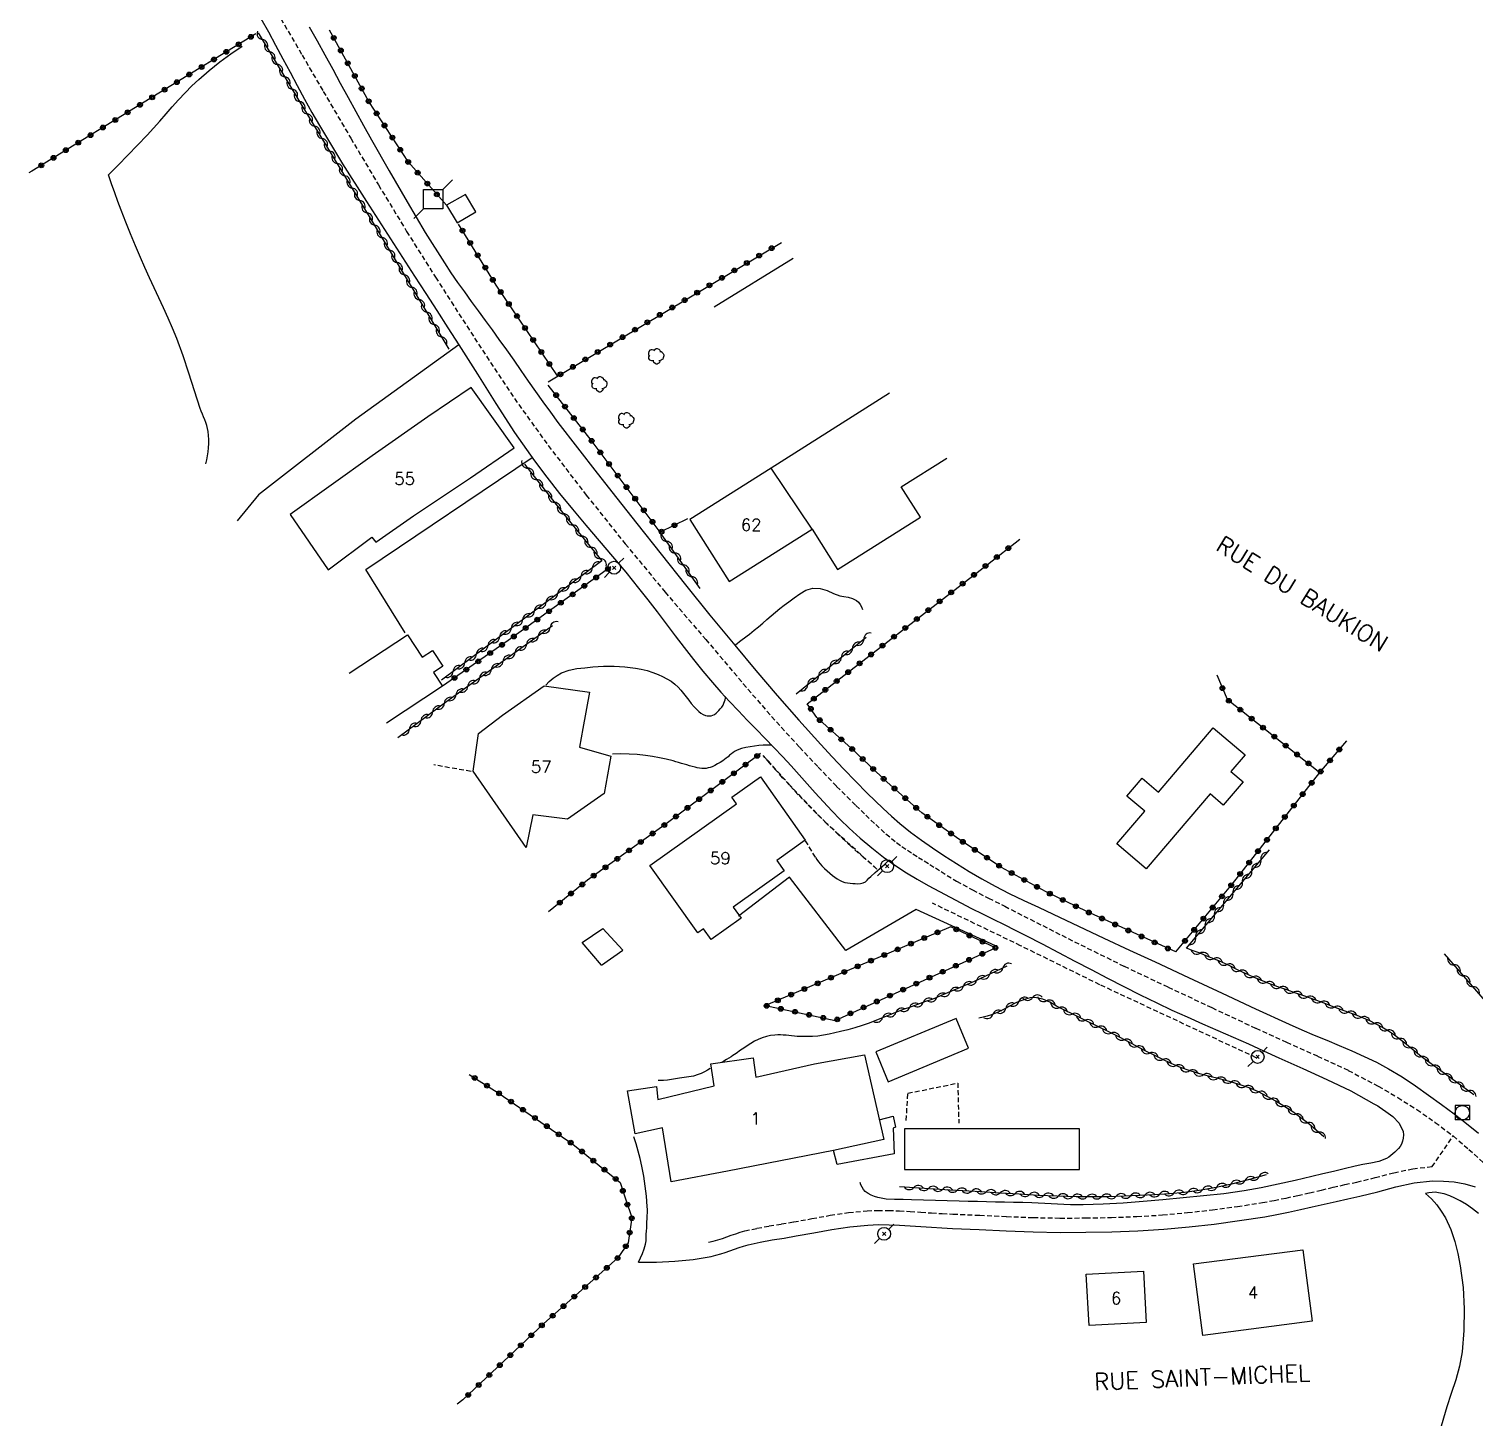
# Model space of a CAD drawing. Header units: millimetres. Extents: x 183000 to 184001, y 152999 to 154000.
# Drawn here: x 183403.9 to 183553.7, y 153765.6 to 153909.5 of the extents above; entities that cross this region are included whole.
import ezdxf
from ezdxf.enums import TextEntityAlignment as Align

# ---------------------------------------------------------------- set-up
doc = ezdxf.new("R2010")
doc.units = ezdxf.units.MM
doc.linetypes.add('DASHED', pattern=[0.75, 0.5, -0.25])
doc.layers.get('0').update_dxf_attribs({"linetype": 'CONTINUOUS'})
for name, color, linetype in [('W0001', 6, 'DASHED'), ('W0008', 7, 'CONTINUOUS'), ('W0017', 7, 'CONTINUOUS'), ('W0101', 7, 'CONTINUOUS'), ('W0104', 1, 'CONTINUOUS'), ('W0112', 1, 'DASHED'), ('W0211', 2, 'CONTINUOUS'), ('W0214', 2, 'CONTINUOUS'), ('W0300', 7, 'CONTINUOUS'), ('W0310', 3, 'CONTINUOUS'), ('W0323', 7, 'CONTINUOUS'), ('W0420', 7, 'CONTINUOUS'), ('W0439', 7, 'CONTINUOUS'), ('W0473', 7, 'CONTINUOUS'), ('W0600', 7, 'CONTINUOUS'), ('W0989', 7, 'CONTINUOUS'), ('W0991', 7, 'CONTINUOUS')]:
    doc.layers.add(name, color=color, linetype=linetype)
doc.styles.get("Standard").update_dxf_attribs({"font": 'romans.shx', "width": 0.85})

# ---------------------------------------------------------------- blocks, each defined once
blk = doc.blocks.new('T300')
for p, q in [((-0.8, 0.51), (-0.86, 0.34)), ((-0.86, 0.34), (-0.86, 0.17)), ((-0.86, 0.17), (-0.74, 0.06)), ((-0.69, 0.63), (-0.8, 0.51)), ((-0.8, -0.06), (-0.74, 0.06)), ((-0.74, 0.06), (-0.69, 0.11)), ((-0.57, 0.69), (-0.69, 0.63)), ((-0.46, 0.69), (-0.57, 0.69)), ((-0.29, 0.63), (-0.46, 0.69)), ((-0.29, 0.63), (-0.17, 0.74)), ((-0.23, 0.57), (-0.29, 0.63)), ((-0.17, 0.74), (-0.06, 0.8)), ((-0.06, 0.8), (0.06, 0.8)), ((0.06, 0.8), (0.23, 0.74)), ((0.23, 0.74), (0.34, 0.63)), ((0.34, 0.63), (0.4, 0.51)), ((0.46, 0.46), (0.34, 0.46)), ((0.4, 0.51), (0.4, 0.46)), ((0.57, 0.4), (0.46, 0.46)), ((0.57, 0.4), (0.69, 0.29)), ((0.69, 0.29), (0.74, 0.17)), ((0.74, 0.06), (0.69, -0.17)), ((0.74, 0.17), (0.74, 0.06)), ((-0.8, -0.17), (-0.8, -0.06)), ((-0.8, -0.23), (-0.8, -0.17)), ((-0.74, -0.34), (-0.8, -0.23)), ((-0.69, -0.4), (-0.74, -0.34)), ((-0.51, -0.46), (-0.69, -0.4)), ((-0.4, -0.46), (-0.51, -0.46)), ((-0.4, -0.46), (-0.34, -0.46)), ((-0.34, -0.46), (-0.34, -0.4)), ((-0.34, -0.51), (-0.34, -0.46)), ((-0.29, -0.63), (-0.34, -0.51)), ((-0.17, -0.74), (-0.29, -0.63)), ((-0.06, -0.8), (-0.17, -0.74)), ((0.06, -0.8), (-0.06, -0.8)), ((0.17, -0.74), (0.06, -0.8)), ((0.23, -0.69), (0.17, -0.74)), ((0.29, -0.46), (0.23, -0.46)), ((0.29, -0.63), (0.23, -0.69)), ((0.46, -0.4), (0.29, -0.46)), ((0.34, -0.51), (0.29, -0.63)), ((0.34, -0.51), (0.34, -0.46)), ((0.57, -0.34), (0.46, -0.4)), ((0.63, -0.29), (0.57, -0.34)), ((0.69, -0.17), (0.63, -0.29))]:
    blk.add_line(p, q)
blk = doc.blocks.new('T473')
for p, q in [((-0.166667, 0.166667), (0.166667, -0.166667)), ((-0.166667, -0.166667), (0.166667, 0.166667)), ((0.500001, 0.500001), (1.000002, 1.000002)), ((-1.000002, -1.000002), (-0.500001, -0.500001))]:
    blk.add_line(p, q)
blk.add_ellipse((0, 0), major_axis=(0.471405, 0.471405), ratio=1, start_param=5.4977871438, end_param=11.780972451)
blk = doc.blocks.new('T600')
for p, q in [((0.999999, 0.999999), (1.999998, 1.999998)), ((-0.999999, 0.999999), (0.999999, 0.999999)), ((-0.999999, -0.999999), (-0.999999, 0.999999)), ((0.999999, 0.999999), (0.999999, -0.999999)), ((-0.999999, -0.999999), (-1.999998, -1.999998)), ((0.999999, -0.999999), (-0.999999, -0.999999))]:
    blk.add_line(p, q)
blk = doc.blocks.new('T420')
for p, q in [((0.75, 0.75), (-0.75, 0.75)), ((-0.75, 0.75), (-0.75, -0.75)), ((0.75, 0.75), (0.75, -0.75)), ((0.75, -0.75), (-0.75, -0.75))]:
    blk.add_line(p, q)
blk.add_ellipse((0, 0), major_axis=(-0.53, 0.53), ratio=1, start_param=3.926991, end_param=10.210176)
blk = doc.blocks.new('t310o')
at = {"color": 0, "linetype": 'Continuous'}
for centre, start, end in [((-0.5, 0.38), 216.8699, 323.1304), ((0.5, -0.37), 36.8699, 143.1303)]:
    blk.add_arc(centre, 0.625, start, end, dxfattribs=at)
blk = doc.blocks.new('t323o')
at = {"color": 0, "linetype": 'Continuous'}
for radius in [0.25, 0.15]:
    blk.add_circle((0, 0), radius, dxfattribs=at)

msp = doc.modelspace()

# ---------------------------------------------------------------- linework, layer by layer
at = {"layer": 'W0001'}
for points in [[(183430.06, 153910.61), (183432.25, 153906.83), (183434.45, 153903.06), (183437.31, 153898.21), (183440.17, 153893.37), (183443.09, 153888.55), (183446.09, 153883.79), (183448.92, 153879.37), (183451.78, 153874.96), (183454.71, 153870.6), (183457.78, 153866.33), (183461.72, 153861.19), (183465.76, 153856.14), (183469.89, 153851.15), (183474.1, 153846.23), (183475.08, 153845.09), (183476.05, 153843.95), (183477.02, 153842.8), (183477.99, 153841.65), (183478.96, 153840.51), (183479.94, 153839.37), (183480.93, 153838.24), (183481.94, 153837.12), (183483.83, 153835.06), (183485.74, 153833.01), (183487.67, 153830.99), (183489.67, 153829.02), (183490.69, 153828.03), (183491.72, 153827.04), (183492.78, 153826.08), (183493.88, 153825.18), (183494.44, 153824.77), (183495.01, 153824.38), (183495.58, 153824), (183496.16, 153823.63), (183496.75, 153823.27), (183497.33, 153822.91), (183497.91, 153822.54), (183498.49, 153822.16), (183500.09, 153821.17), (183501.74, 153820.27), (183503.42, 153819.41), (183505.09, 153818.57), (183507.06, 153817.56), (183509.03, 153816.56), (183511, 153815.56), (183512.97, 153814.57), (183517.48, 153812.35), (183522.02, 153810.19), (183526.57, 153808.06), (183531.12, 153805.92), (183534.31, 153804.47), (183537.52, 153803.04), (183540.71, 153801.55), (183543.82, 153799.92), (183545.83, 153798.74), (183547.81, 153797.49), (183549.73, 153796.16), (183551.59, 153794.75)], [(183474.39, 153783.73), (183474.87, 153783.84), (183475.35, 153783.97), (183475.82, 153784.12), (183476.28, 153784.29), (183476.74, 153784.46), (183477.21, 153784.62), (183477.68, 153784.77), (183478.16, 153784.9), (183479.41, 153785.18), (183480.68, 153785.42), (183481.95, 153785.63), (183483.22, 153785.84), (183485.11, 153786.18), (183487, 153786.53), (183488.91, 153786.82), (183490.82, 153787), (183491.94, 153787.04), (183493.06, 153787.03), (183494.17, 153786.99), (183495.29, 153786.93), (183496.4, 153786.85), (183497.51, 153786.77), (183498.62, 153786.7), (183499.73, 153786.65), (183502.51, 153786.53), (183505.28, 153786.4), (183508.05, 153786.29), (183510.83, 153786.24), (183513.49, 153786.25), (183516.15, 153786.3), (183518.8, 153786.4), (183521.46, 153786.56), (183524.05, 153786.8), (183526.64, 153787.09), (183529.22, 153787.44), (183531.8, 153787.85), (183533.03, 153788.07), (183534.26, 153788.32), (183535.48, 153788.58), (183536.7, 153788.86), (183537.92, 153789.14), (183539.14, 153789.43), (183540.36, 153789.71), (183541.59, 153789.97), (183543.51, 153790.43), (183545.44, 153790.94), (183547.4, 153791.36), (183549.39, 153791.57), (183551.59, 153794.75)], [(183551.59, 153794.75), (183553.22, 153793.36), (183554.79, 153791.91), (183556.3, 153790.39), (183557.76, 153788.82), (183558.48, 153787.99), (183559.18, 153787.13), (183559.86, 153786.26), (183560.52, 153785.38), (183561.17, 153784.5), (183561.83, 153783.61), (183562.49, 153782.73), (183563.17, 153781.86), (183564.18, 153780.51), (183565.12, 153779.1), (183566.02, 153777.66), (183566.88, 153776.2), (183567.75, 153774.75), (183568.65, 153773.31), (183569.61, 153771.91), (183570.65, 153770.57)]]:
    msp.add_lwpolyline(points, dxfattribs=at)
at = {"layer": 'W0008'}
for points in [[(183427.98, 153910.61), (183428.76, 153909.23), (183429.51, 153907.84), (183430.26, 153906.45), (183431.01, 153905.05), (183431.75, 153903.66), (183432.51, 153902.26), (183433.28, 153900.88), (183434.07, 153899.51), (183436.46, 153895.56), (183438.93, 153891.66), (183441.43, 153887.78), (183443.92, 153883.9), (183445.07, 153882.11), (183446.21, 153880.33), (183447.37, 153878.55), (183448.52, 153876.77), (183450.44, 153873.75), (183452.35, 153870.71), (183454.29, 153867.7), (183456.35, 153864.76), (183457.63, 153863.06), (183458.95, 153861.38), (183460.3, 153859.73), (183461.68, 153858.1), (183463.06, 153856.47), (183464.43, 153854.85), (183465.8, 153853.21), (183467.14, 153851.55), (183468.11, 153850.33), (183469.05, 153849.1), (183469.99, 153847.86), (183470.93, 153846.62), (183471.87, 153845.39), (183472.83, 153844.16), (183473.8, 153842.95), (183474.8, 153841.76), (183475.68, 153840.76), (183476.57, 153839.79), (183477.48, 153838.83), (183478.4, 153837.87), (183479.33, 153836.93), (183480.25, 153835.98), (183481.17, 153835.03), (183482.08, 153834.07), (183482.94, 153833.14), (183483.78, 153832.21), (183484.62, 153831.26), (183485.46, 153830.32), (183486.3, 153829.39), (183487.17, 153828.46), (183488.05, 153827.56), (183488.96, 153826.68), (183490.12, 153825.64), (183491.31, 153824.63), (183492.54, 153823.67), (183493.8, 153822.76), (183494.9, 153822.04), (183496.03, 153821.37), (183497.17, 153820.73), (183498.32, 153820.11), (183499.43, 153819.51), (183500.54, 153818.93), (183501.66, 153818.35), (183502.79, 153817.79), (183503.91, 153817.23), (183505.04, 153816.67), (183506.16, 153816.1), (183507.28, 153815.53), (183508.98, 153814.66), (183510.67, 153813.77), (183512.36, 153812.89), (183514.05, 153812), (183515.75, 153811.12), (183517.45, 153810.25), (183519.15, 153809.39), (183520.87, 153808.55), (183522.43, 153807.81), (183524.01, 153807.09), (183525.59, 153806.38), (183527.18, 153805.69), (183528.77, 153805), (183530.35, 153804.3), (183531.93, 153803.59), (183533.51, 153802.87), (183535.99, 153801.74), (183538.49, 153800.62), (183540.96, 153799.43), (183543.36, 153798.1), (183543.49, 153798.02), (183543.63, 153797.94), (183543.76, 153797.86), (183543.9, 153797.77), (183544.59, 153797.29), (183545.33, 153796.76), (183545.99, 153796.08), (183546.39, 153795.21), (183546.43, 153794.87), (183546.41, 153794.54), (183546.34, 153794.22), (183546.23, 153793.91), (183546.09, 153793.66), (183545.91, 153793.45), (183545.72, 153793.25), (183545.52, 153793.07), (183545.32, 153792.89), (183545.12, 153792.71), (183544.9, 153792.55), (183544.66, 153792.42), (183543.87, 153792.12), (183543.05, 153791.93), (183542.22, 153791.78), (183541.41, 153791.61), (183540.29, 153791.34), (183539.18, 153791.07), (183538.06, 153790.81), (183536.94, 153790.55), (183535.19, 153790.15), (183533.44, 153789.75), (183531.68, 153789.38), (183529.91, 153789.06), (183527.81, 153788.76), (183525.71, 153788.53), (183523.6, 153788.33), (183521.49, 153788.14), (183519.43, 153787.96), (183517.37, 153787.8), (183515.3, 153787.67), (183513.24, 153787.6), (183512.57, 153787.6), (183511.9, 153787.62), (183511.23, 153787.65), (183510.57, 153787.68), (183509.9, 153787.72), (183509.24, 153787.76), (183508.57, 153787.79), (183507.9, 153787.82), (183506.96, 153787.84), (183506.02, 153787.87), (183505.08, 153787.89), (183504.14, 153787.9), (183503.2, 153787.92), (183502.26, 153787.94), (183501.32, 153787.96), (183500.38, 153787.98), (183499.14, 153788.01), (183497.9, 153788.05), (183496.66, 153788.09), (183495.43, 153788.14), (183494.56, 153788.16), (183493.68, 153788.16), (183492.8, 153788.2), (183491.94, 153788.36), (183491.59, 153788.47), (183491.25, 153788.6), (183490.93, 153788.78), (183490.64, 153789.01), (183490.45, 153789.21), (183490.3, 153789.43), (183490.18, 153789.67), (183490.1, 153789.93)], [(183432.99, 153909.77), (183433.81, 153908.31), (183434.62, 153906.85), (183435.43, 153905.38), (183436.22, 153903.91), (183437.02, 153902.44), (183437.82, 153900.97), (183438.63, 153899.51), (183439.46, 153898.05), (183441.29, 153894.83), (183443.14, 153891.61), (183445.03, 153888.42), (183447.01, 153885.28), (183447.68, 153884.26), (183448.37, 153883.26), (183449.08, 153882.27), (183449.8, 153881.28), (183450.52, 153880.3), (183451.24, 153879.32), (183451.95, 153878.34), (183452.66, 153877.35), (183453.43, 153876.27), (183454.19, 153875.19), (183454.94, 153874.11), (183455.7, 153873.03), (183456.46, 153871.95), (183457.22, 153870.87), (183458, 153869.8), (183458.78, 153868.74), (183460.79, 153866.09), (183462.83, 153863.47), (183464.89, 153860.87), (183466.95, 153858.27), (183469.47, 153855.09), (183471.99, 153851.91), (183474.53, 153848.76), (183477.1, 153845.63), (183479.3, 153843.02), (183481.51, 153840.44), (183483.76, 153837.88), (183486.04, 153835.34), (183487.22, 153834.06), (183488.41, 153832.8), (183489.62, 153831.54), (183490.85, 153830.31), (183491.67, 153829.5), (183492.49, 153828.69), (183493.34, 153827.9), (183494.21, 153827.14), (183495.31, 153826.27), (183496.45, 153825.43), (183497.61, 153824.63), (183498.78, 153823.84), (183500.08, 153823), (183501.4, 153822.19), (183502.73, 153821.4), (183504.09, 153820.65), (183505.57, 153819.88), (183507.07, 153819.16), (183508.59, 153818.46), (183510.1, 153817.75), (183512.74, 153816.5), (183515.38, 153815.27), (183518.03, 153814.03), (183520.68, 153812.8), (183524.15, 153811.17), (183527.63, 153809.55), (183531.1, 153807.93), (183534.59, 153806.33), (183535.88, 153805.76), (183537.17, 153805.21), (183538.47, 153804.67), (183539.77, 153804.13), (183541.07, 153803.58), (183542.36, 153803), (183543.63, 153802.39), (183544.87, 153801.73), (183546.3, 153800.88), (183547.68, 153799.96), (183549.03, 153799), (183550.37, 153798.02), (183551.67, 153797.05), (183552.95, 153796.06), (183554.21, 153795.04)], [(183467.12, 153781.67), (183467.35, 153782.12), (183467.55, 153782.58), (183467.72, 153783.06), (183467.85, 153783.54), (183467.91, 153783.88), (183467.93, 153784.22), (183467.94, 153784.56), (183467.96, 153784.89), (183467.98, 153785.21), (183468, 153785.53), (183468.01, 153785.85), (183468.03, 153786.16), (183468.04, 153786.48), (183468.05, 153786.8), (183468.05, 153787.12), (183468.04, 153787.44), (183467.96, 153788.5), (183467.83, 153789.55), (183467.67, 153790.59), (183467.47, 153791.63), (183467.3, 153792.4), (183467.1, 153793.16), (183466.88, 153793.92), (183466.63, 153794.66)], [(183467.12, 153781.67), (183469.01, 153781.67), (183470.91, 153781.77), (183472.8, 153781.96), (183474.67, 153782.27), (183475.16, 153782.38), (183475.65, 153782.52), (183476.13, 153782.67), (183476.6, 153782.84), (183477.07, 153783.01), (183477.55, 153783.18), (183478.03, 153783.33), (183478.51, 153783.46), (183479.74, 153783.74), (183480.98, 153783.97), (183482.22, 153784.17), (183483.46, 153784.38), (183485.31, 153784.71), (183487.17, 153785.05), (183489.03, 153785.34), (183490.91, 153785.52), (183492.01, 153785.56), (183493.11, 153785.55), (183494.2, 153785.51), (183495.3, 153785.44), (183496.39, 153785.37), (183497.49, 153785.29), (183498.58, 153785.22), (183499.68, 153785.17), (183502.46, 153785.05), (183505.25, 153784.91), (183508.04, 153784.81), (183510.83, 153784.76), (183513.51, 153784.77), (183516.2, 153784.81), (183518.89, 153784.92), (183521.57, 153785.08), (183524.2, 153785.32), (183526.82, 153785.61), (183529.44, 153785.97), (183532.05, 153786.38), (183533.29, 153786.61), (183534.52, 153786.86), (183535.75, 153787.12), (183536.98, 153787.4), (183538.21, 153787.69), (183539.44, 153787.97), (183540.67, 153788.25), (183541.9, 153788.52), (183543.76, 153788.97), (183545.63, 153789.47), (183547.52, 153789.88), (183549.45, 153790.09)], [(183549.45, 153790.09), (183550.57, 153790.08), (183551.68, 153789.98), (183552.79, 153789.78), (183553.87, 153789.49)]]:
    msp.add_lwpolyline(points, dxfattribs=at)
at = {"layer": 'W0017'}
for points in [[(183448.52, 153876.77), (183437.83, 153869.09), (183427.74, 153861.24), (183425.51, 153858.53)], [(183442.95, 153846.93), (183438.86, 153853.48), (183456.12, 153865.11)], [(183477.1, 153845.63), (183477.36, 153845.83), (183477.61, 153846.02), (183477.86, 153846.22), (183478.12, 153846.41), (183478.38, 153846.6), (183478.63, 153846.8), (183478.88, 153847), (183479.13, 153847.2), (183479.58, 153847.56), (183480.02, 153847.94), (183480.45, 153848.32), (183480.89, 153848.69), (183481.33, 153849.07), (183481.78, 153849.43), (183482.24, 153849.78), (183482.71, 153850.12), (183483.26, 153850.54), (183483.84, 153850.98), (183484.48, 153851.35), (183485.2, 153851.55), (183485.95, 153851.53), (183486.67, 153851.3), (183487.35, 153851.01), (183488.01, 153850.77), (183488.43, 153850.68), (183488.87, 153850.61), (183489.32, 153850.49), (183489.72, 153850.28), (183489.93, 153850.09), (183490.11, 153849.86), (183490.25, 153849.61), (183490.34, 153849.34)], [(183457.54, 153841.49), (183457.88, 153841.87), (183458.27, 153842.22), (183458.7, 153842.51), (183459.16, 153842.76), (183459.94, 153843.04), (183460.75, 153843.21), (183461.57, 153843.31), (183462.38, 153843.38), (183463.49, 153843.45), (183464.6, 153843.46), (183465.71, 153843.4), (183466.82, 153843.27), (183467.42, 153843.16), (183468.02, 153843.01), (183468.6, 153842.82), (183469.17, 153842.6), (183469.63, 153842.39), (183470.07, 153842.16), (183470.5, 153841.9), (183470.91, 153841.59), (183471.23, 153841.3), (183471.53, 153840.97), (183471.81, 153840.63), (183472.07, 153840.28), (183472.33, 153839.93), (183472.6, 153839.58), (183472.89, 153839.25), (183473.21, 153838.94), (183473.4, 153838.77), (183473.6, 153838.6), (183473.82, 153838.45), (183474.07, 153838.35), (183474.26, 153838.31), (183474.45, 153838.3), (183474.65, 153838.32), (183474.83, 153838.37), (183475.01, 153838.46), (183475.17, 153838.58), (183475.32, 153838.72), (183475.45, 153838.86), (183475.61, 153839.03), (183475.76, 153839.22), (183475.89, 153839.41), (183475.99, 153839.62), (183476.06, 153839.79), (183476.11, 153839.97), (183476.14, 153840.15), (183476.16, 153840.33)], [(183480.94, 153835.28), (183480.5, 153835.28), (183480.05, 153835.27), (183479.6, 153835.23), (183479.16, 153835.18), (183478.7, 153835.11), (183478.24, 153835.03), (183477.79, 153834.92), (183477.35, 153834.75), (183477.14, 153834.64), (183476.95, 153834.51), (183476.76, 153834.38), (183476.58, 153834.23), (183476.41, 153834.08), (183476.23, 153833.94), (183476.05, 153833.8), (183475.86, 153833.66), (183475.59, 153833.49), (183475.32, 153833.33), (183475.04, 153833.17), (183474.75, 153833.04), (183474.55, 153832.97), (183474.35, 153832.91), (183474.15, 153832.87), (183473.94, 153832.85), (183473.7, 153832.86), (183473.46, 153832.89), (183473.22, 153832.94), (183472.99, 153832.99), (183472.7, 153833.06), (183472.42, 153833.13), (183472.13, 153833.22), (183471.85, 153833.31), (183471.57, 153833.39), (183471.29, 153833.48), (183471, 153833.56), (183470.72, 153833.64), (183470.01, 153833.81), (183469.29, 153833.96), (183468.57, 153834.1), (183467.85, 153834.21), (183467, 153834.29), (183466.15, 153834.34), (183465.29, 153834.36), (183464.44, 153834.34)], [(183485.47, 153823.65), (183485.62, 153823.41), (183485.78, 153823.19), (183485.96, 153822.97), (183486.14, 153822.76), (183486.4, 153822.49), (183486.67, 153822.23), (183486.96, 153821.99), (183487.25, 153821.76), (183487.49, 153821.58), (183487.73, 153821.41), (183487.98, 153821.26), (183488.25, 153821.13), (183488.52, 153821.05), (183488.79, 153821), (183489.06, 153820.97), (183489.34, 153820.94), (183489.6, 153820.93), (183489.88, 153820.91), (183490.15, 153820.93), (183490.42, 153821), (183490.65, 153821.12), (183490.85, 153821.29), (183491.02, 153821.48), (183491.2, 153821.65), (183491.68, 153822.06), (183492.15, 153822.48), (183492.62, 153822.91), (183493.09, 153823.34)], [(183504.14, 153814.48), (183495.91, 153818.24), (183488.61, 153813.99), (183482.79, 153821.57), (183477.51, 153817.56)]]:
    msp.add_lwpolyline(points, dxfattribs=at)
at = {"layer": 'W0101'}
for points in [[(183449.8, 153872.37), (183445.3, 153869.31), (183439.51, 153865.28), (183431.01, 153859.19), (183434.96, 153853.45), (183439.48, 153856.83), (183439.89, 153856.32), (183443.81, 153859.05), (183449.71, 153863), (183454.23, 153866.11)], [(183454.23, 153866.11), (183449.8, 153872.37)], [(183480.88, 153864.01), (183472.45, 153858.67), (183476.53, 153852.23)], [(183485.12, 153857.66), (183480.88, 153864.01)], [(183476.53, 153852.23), (183485.12, 153857.66)]]:
    msp.add_lwpolyline(points, dxfattribs=at)
for points in [[(183462.06, 153840.76), (183461.35, 153836.99), (183461.03, 153835.05), (183464.25, 153834.15), (183463.57, 153830.25), (183459.78, 153827.6), (183456.18, 153828.04), (183455.48, 153824.65), (183449.99, 153832.58), (183450.53, 153836.48), (183453.04, 153838.4), (183457.35, 153841.43)], [(183476.8, 153829.89), (183479.77, 153832), (183484.41, 153825.44), (183481.48, 153823.31), (183482.24, 153822.25), (183476.95, 153818.49), (183477.77, 153817.33), (183474.67, 153815.13), (183473.88, 153816.23), (183473.28, 153815.81), (183468.32, 153822.78), (183477.3, 153829.18)], [(183492.56, 153794.39), (183487.33, 153793.26), (183476.37, 153791.09), (183470.53, 153789.98), (183469.61, 153795.59), (183466.79, 153794.99), (183465.98, 153799.43), (183468.99, 153799.89), (183469.15, 153798.54), (183474.99, 153799.94), (183474.64, 153802.22), (183479, 153802.84), (183479.3, 153800.84), (183485.39, 153802.24), (183490.56, 153803.16)], [(183524.67, 153781.48), (183536.01, 153782.96), (183536.98, 153775.56), (183525.64, 153774.07), (183524.67, 153781.48)], [(183513.54, 153780.42), (183519.48, 153780.74), (183519.76, 153775.41), (183513.83, 153775.09), (183513.54, 153780.42)]]:
    msp.add_lwpolyline(points, close=True, dxfattribs=at)
at = {"layer": 'W0104'}
for points in [[(183493.15, 153871.77), (183480.88, 153864.01)], [(183485.12, 153857.66), (183487.77, 153853.48), (183496.35, 153858.91), (183494.36, 153862.05), (183499.08, 153865.04)], [(183437.13, 153842.75), (183443.17, 153846.72), (183444.71, 153844.4)], [(183444.71, 153844.4), (183445.77, 153845.09), (183446.85, 153843.46), (183445.88, 153842.82), (183446.82, 153841.39), (183440.99, 153837.55)], [(183463.31, 153812.47), (183461.29, 153814.81), (183463.44, 153816.26)], [(183463.31, 153812.47), (183465.49, 153814.02), (183463.44, 153816.26)], [(183492.09, 153796.43), (183493.53, 153796.8), (183493.78, 153795.67), (183493.53, 153795.56), (183493.64, 153792.91), (183487.74, 153791.8), (183487.33, 153793.26)]]:
    msp.add_lwpolyline(points, dxfattribs=at)
for points in [[(183530.01, 153834.27), (183528.54, 153832.56), (183529.8, 153831.48), (183527.75, 153829.07), (183526.4, 153830.22), (183519.77, 153822.45), (183516.72, 153825.05), (183519.6, 153828.43), (183517.76, 153829.99), (183519.34, 153831.84), (183521.02, 153830.4), (183526.71, 153837.08), (183530.01, 153834.27)], [(183493.02, 153800.38), (183501.35, 153803.84), (183500.07, 153806.92), (183491.74, 153803.46)], [(183494.7, 153791.28), (183494.7, 153791.28), (183512.83, 153791.28), (183512.83, 153795.5), (183494.7, 153795.5), (183494.7, 153791.28)]]:
    msp.add_lwpolyline(points, close=True, dxfattribs=at)
at = {"layer": 'W0112'}
for points in [[(183449.77, 153832.55), (183445.9, 153833.23)], [(183491.85, 153822.43), (183486.66, 153827.12), (183482.87, 153831.07), (183480.05, 153834.21)], [(183491.85, 153822.43), (183490.5, 153823.59), (183489.17, 153824.77), (183487.87, 153825.97), (183486.58, 153827.2), (183485.6, 153828.16), (183484.64, 153829.14), (183483.69, 153830.14), (183482.76, 153831.15), (183482.07, 153831.9), (183481.39, 153832.66), (183480.71, 153833.43), (183480.05, 153834.21)], [(183485.47, 153823.65), (183484.41, 153825.44)], [(183531.15, 153802.87), (183514.94, 153810.44), (183506.74, 153814.48), (183497.59, 153818.89)], [(183494.89, 153796.37), (183495.05, 153799.18), (183500.22, 153800.24), (183500.33, 153796.07)]]:
    msp.add_lwpolyline(points, dxfattribs=at)
at = {"layer": 'W0211'}
for points in [[(183412.2, 153894.4), (183413.2, 153895.43), (183414.2, 153896.46), (183415.19, 153897.5), (183416.18, 153898.54), (183416.85, 153899.26), (183417.5, 153899.99), (183418.15, 153900.73), (183418.8, 153901.47), (183419.46, 153902.2), (183420.13, 153902.92), (183420.82, 153903.63), (183421.54, 153904.3), (183422.61, 153905.23), (183423.73, 153906.12), (183424.88, 153906.95), (183426.06, 153907.74)], [(183422.27, 153864.46), (183422.37, 153864.87), (183422.46, 153865.28), (183422.52, 153865.7), (183422.56, 153866.12), (183422.58, 153866.54), (183422.58, 153866.96), (183422.56, 153867.37), (183422.51, 153867.79), (183422.46, 153868.11), (183422.38, 153868.42), (183422.28, 153868.72), (183422.17, 153869.02), (183422.05, 153869.32), (183421.93, 153869.61), (183421.81, 153869.9), (183421.7, 153870.2), (183421.11, 153872.01), (183420.53, 153873.83), (183419.93, 153875.64), (183419.27, 153877.43), (183418.83, 153878.5), (183418.38, 153879.56), (183417.9, 153880.61), (183417.42, 153881.65), (183416.93, 153882.7), (183416.44, 153883.74), (183415.97, 153884.79), (183415.5, 153885.84), (183414.99, 153887.06), (183414.48, 153888.28), (183413.98, 153889.51), (183413.5, 153890.74), (183413.16, 153891.65), (183412.83, 153892.56), (183412.51, 153893.48), (183412.2, 153894.4)], [(183491.04, 153806.44), (183490.31, 153806.2), (183489.56, 153805.97), (183488.82, 153805.76), (183488.07, 153805.57), (183487.48, 153805.43), (183486.9, 153805.3), (183486.31, 153805.19), (183485.71, 153805.11), (183485.18, 153805.07), (183484.64, 153805.06), (183484.11, 153805.07), (183483.57, 153805.08), (183483.29, 153805.1), (183483, 153805.12), (183482.71, 153805.16), (183482.43, 153805.19), (183482.14, 153805.22), (183481.85, 153805.24), (183481.56, 153805.24), (183481.27, 153805.22), (183480.83, 153805.16), (183480.39, 153805.05), (183479.96, 153804.92), (183479.54, 153804.76), (183479.15, 153804.57), (183478.77, 153804.34), (183478.41, 153804.1), (183478.05, 153803.87), (183477.89, 153803.76), (183477.72, 153803.65), (183477.56, 153803.53), (183477.4, 153803.42), (183477.24, 153803.3), (183477.08, 153803.19), (183476.92, 153803.08), (183476.75, 153802.97), (183476.5, 153802.82), (183476.24, 153802.67), (183475.99, 153802.52), (183475.72, 153802.38)], [(183474.56, 153801.76), (183474.27, 153801.56), (183473.96, 153801.39), (183473.64, 153801.23), (183473.32, 153801.11), (183472.84, 153800.97), (183472.35, 153800.87), (183471.86, 153800.8), (183471.37, 153800.73), (183470.96, 153800.66), (183470.54, 153800.6), (183470.13, 153800.55), (183469.72, 153800.51), (183469.58, 153800.5), (183469.45, 153800.5), (183469.31, 153800.5), (183469.17, 153800.51)], [(183554.2, 153786.71), (183553.6, 153787.2), (183552.96, 153787.64), (183552.29, 153788.03), (183551.76, 153788.31), (183551.22, 153788.55), (183550.66, 153788.75), (183550.07, 153788.87), (183549.73, 153788.91), (183549.39, 153788.9), (183549.05, 153788.87), (183548.72, 153788.79)]]:
    msp.add_lwpolyline(points, dxfattribs=at)
at = {"layer": 'W0214'}
msp.add_lwpolyline([(183548.72, 153788.79), (183549.32, 153788.23), (183549.87, 153787.62), (183550.35, 153786.96), (183550.77, 153786.25), (183551.33, 153785.06), (183551.75, 153783.82), (183552.07, 153782.55), (183552.32, 153781.27), (183552.6, 153779.05), (183552.73, 153776.82), (183552.7, 153774.59), (183552.51, 153772.36), (183552.24, 153770.9), (183551.84, 153769.47), (183551.38, 153768.06), (183550.94, 153766.65), (183550.15, 153764.08)], dxfattribs=at)
at = {"layer": 'W0300'}
msp.add_lwpolyline([(183483.16, 153885.72), (183474.99, 153880.68)], dxfattribs=at)
at = {"layer": 'W0310'}
for points in [[(183447.5, 153876.32), (183439.46, 153889.74), (183432.15, 153901.79), (183427.74, 153909.12)], [(183455.32, 153864.41), (183459.35, 153859.27), (183463.33, 153854.4), (183446.71, 153842.03)], [(183473.53, 153851.53), (183469.55, 153857.1)], [(183458.21, 153847.66), (183447.25, 153839.81), (183442.17, 153836.05)], [(183483.49, 153840.59), (183490.74, 153846.47)], [(183523.93, 153814.21), (183532.53, 153824.41)], [(183553.72, 153799.02), (183552.57, 153799.84), (183551.43, 153800.66), (183550.29, 153801.49), (183549.15, 153802.32), (183548.53, 153802.79), (183547.93, 153803.27), (183547.33, 153803.76), (183546.73, 153804.25), (183546.12, 153804.73), (183545.5, 153805.19), (183544.86, 153805.63), (183544.2, 153806.03), (183542.93, 153806.68), (183541.62, 153807.23), (183540.29, 153807.72), (183538.97, 153808.22), (183538.05, 153808.58), (183537.12, 153808.91), (183536.19, 153809.24), (183535.26, 153809.56), (183534.33, 153809.89), (183533.4, 153810.22), (183532.48, 153810.57), (183531.56, 153810.93), (183530.95, 153811.19), (183530.35, 153811.46), (183529.75, 153811.74), (183529.16, 153812.02), (183528.57, 153812.31), (183527.97, 153812.59), (183527.37, 153812.86), (183526.77, 153813.12), (183526.06, 153813.41), (183525.36, 153813.69), (183524.64, 153813.95), (183523.93, 153814.21)], [(183561.63, 153801), (183550.69, 153813.64)], [(183505.31, 153812.37), (183503.63, 153811.56), (183501.93, 153810.78), (183500.23, 153810.03), (183498.51, 153809.31), (183497.97, 153809.09), (183497.42, 153808.88), (183496.87, 153808.68), (183496.32, 153808.48), (183495.77, 153808.29), (183495.22, 153808.09), (183494.67, 153807.89), (183494.13, 153807.68), (183493.35, 153807.38), (183492.58, 153807.07), (183491.81, 153806.76), (183491.04, 153806.44)], [(183538.16, 153794.67), (183536.61, 153796.02), (183534.95, 153797.25), (183533.21, 153798.35), (183531.4, 153799.32), (183530.42, 153799.75), (183529.41, 153800.1), (183528.39, 153800.4), (183527.36, 153800.67), (183526.34, 153800.92), (183525.31, 153801.19), (183524.3, 153801.5), (183523.3, 153801.86), (183522.36, 153802.27), (183521.42, 153802.7), (183520.5, 153803.15), (183519.59, 153803.62), (183518.68, 153804.1), (183517.77, 153804.58), (183516.86, 153805.06), (183515.94, 153805.52), (183514.75, 153806.11), (183513.55, 153806.7), (183512.36, 153807.28), (183511.15, 153807.85), (183510.47, 153808.21), (183509.77, 153808.61), (183509.03, 153808.95), (183508.23, 153809.12), (183507.72, 153809.09), (183507.24, 153808.95), (183506.78, 153808.76), (183506.33, 153808.58), (183506.05, 153808.46), (183505.78, 153808.32), (183505.51, 153808.17), (183505.24, 153808.02), (183504.97, 153807.87), (183504.7, 153807.72), (183504.42, 153807.59), (183504.14, 153807.47), (183503.72, 153807.31), (183503.29, 153807.18), (183502.85, 153807.07), (183502.41, 153806.98)], [(183494.18, 153789.5), (183496.79, 153789.33), (183499.4, 153789.17), (183502.02, 153789.02), (183504.63, 153788.87), (183506.6, 153788.76), (183508.56, 153788.63), (183510.53, 153788.53), (183512.5, 153788.47), (183514.16, 153788.46), (183515.81, 153788.48), (183517.46, 153788.53), (183519.11, 153788.6), (183520.65, 153788.69), (183522.19, 153788.79), (183523.72, 153788.94), (183525.25, 153789.14), (183527.02, 153789.46), (183528.77, 153789.83), (183530.51, 153790.27), (183532.23, 153790.77)]]:
    msp.add_lwpolyline(points, dxfattribs=at)
at = {"layer": 'W0323'}
for points in [[(183447.22, 153891.26), (183443.27, 153895.72), (183439.19, 153902), (183435.1, 153909.42)], [(183427.47, 153909.04), (183417.4, 153902.87), (183404.25, 153894.8), (183403.94, 153894.61)], [(183458.73, 153873.56), (183452.37, 153882.98), (183448.47, 153889.31)], [(183457.75, 153872.96), (183481.95, 153887.41)], [(183472.21, 153858.75), (183469.39, 153857.35), (183462.22, 153866.9), (183457.78, 153872.61)], [(183522.82, 153813.83), (183513.59, 153818.02), (183509.31, 153820.11), (183504.76, 153822.6), (183500.35, 153825.52), (183496.51, 153828.25), (183492.91, 153831.45), (183489.17, 153834.96), (183485.63, 153838.13), (183484.63, 153839.57), (183503.3, 153854.02), (183506.65, 153856.62)], [(183464.25, 153853.75), (183453.61, 153846.11), (183446.82, 153841.39)], [(183527.07, 153842.57), (183528.15, 153840.03), (183537.76, 153832.45)], [(183479.78, 153834.42), (183469.99, 153827.12), (183461.84, 153821.27), (183457.8, 153818)], [(183522.82, 153813.83), (183528.69, 153820.89), (183537.76, 153832.45), (183540.54, 153835.74)], [(183449.58, 153801.13), (183452.58, 153799.24), (183460.32, 153793.91), (183465.22, 153789.93), (183465.82, 153788.12), (183466.44, 153786.3), (183466.06, 153783.68), (183464.98, 153782.11), (183463.03, 153780.35), (183457.32, 153775.31), (183448.93, 153767.38), (183448.33, 153766.94)]]:
    msp.add_lwpolyline(points, dxfattribs=at)
msp.add_lwpolyline([(183499.51, 153816.45), (183480.3, 153808.28), (183487.5, 153806.74), (183504.14, 153814.26)], close=True, dxfattribs=at)
at = {"layer": 'W0439'}
msp.add_lwpolyline([(183449.2, 153892.37), (183447.22, 153891.26), (183448.33, 153889.44), (183450.28, 153890.58)], close=True, dxfattribs=at)

# ---------------------------------------------------------------- block references
at = {"layer": 'W0300'}
for p in [(183469.01, 153875.59), (183463.11, 153872.69), (183465.9, 153868.96)]:
    msp.add_blockref('T300', p, dxfattribs=at)
at = {"layer": 'W0310'}
for p, rotation in [((183428.15, 153908.44), 121.0264462835063), ((183428.92, 153907.16), 121.0264462835063), ((183429.69, 153905.87), 121.0264462835063), ((183430.47, 153904.58), 121.0264462835063), ((183431.24, 153903.3), 121.0264462835063), ((183432.01, 153902.01), 121.0264462835063), ((183432.79, 153900.73), 121.2474807581975), ((183433.57, 153899.45), 121.2474807581975), ((183434.35, 153898.17), 121.2474807581975), ((183435.12, 153896.88), 121.2474807581975), ((183435.9, 153895.6), 121.2474807581975), ((183436.68, 153894.32), 121.2474807581975), ((183437.46, 153893.04), 121.2474807581975), ((183438.24, 153891.75), 121.2474807581975), ((183439.01, 153890.47), 121.2474807581975), ((183439.79, 153889.19), 120.9133146425166), ((183440.56, 153887.9), 120.9133146425166), ((183441.33, 153886.61), 120.9133146425166), ((183442.1, 153885.33), 120.9133146425166), ((183442.87, 153884.04), 120.9133146425166), ((183443.64, 153882.75), 120.9133146425166), ((183444.41, 153881.47), 120.9133146425166), ((183445.18, 153880.18), 120.9133146425166), ((183445.95, 153878.89), 120.9133146425166), ((183446.72, 153877.61), 120.9133146425166), ((183455.65, 153863.99), 308.1044709367164), ((183456.58, 153862.8), 308.1044709367164), ((183457.5, 153861.62), 308.1044709367164), ((183458.43, 153860.44), 308.1044709367164), ((183459.35, 153859.26), 309.2379081576233), ((183460.3, 153858.1), 309.2379081576233), ((183461.25, 153856.94), 309.2379081576233), ((183470.05, 153856.41), 125.5119030720835), ((183462.2, 153855.78), 309.2379081576233), ((183463.15, 153854.62), 309.2379081576233), ((183470.92, 153855.19), 125.5119030720835), ((183462.35, 153853.67), 216.6608462964243), ((183471.79, 153853.97), 125.5119030720835), ((183459.95, 153851.88), 216.6608462964243), ((183461.15, 153852.77), 216.6608462964243), ((183472.66, 153852.75), 125.5119030720835), ((183457.54, 153850.09), 216.6608462964243), ((183458.74, 153850.98), 216.6608462964243), ((183456.34, 153849.19), 216.6608462964243), ((183453.93, 153847.4), 216.6608462964243), ((183455.13, 153848.3), 216.6608462964243), ((183457.97, 153847.48), 215.6050826469721), ((183451.52, 153845.61), 216.6608462964243), ((183452.73, 153846.51), 216.6608462964243), ((183455.53, 153845.74), 215.6050826469721), ((183456.75, 153846.61), 215.6050826469721), ((183490.49, 153846.26), 38.99769280955019), ((183450.32, 153844.71), 216.6608462964243), ((183454.31, 153844.86), 215.6050826469721), ((183488.15, 153844.37), 38.99769280955019), ((183489.32, 153845.31), 38.99769280955019), ((183447.91, 153842.92), 216.6608462964243), ((183449.12, 153843.82), 216.6608462964243), ((183451.87, 153843.12), 215.6050826469721), ((183453.09, 153843.99), 215.6050826469721), ((183485.82, 153842.48), 38.99769280955019), ((183486.99, 153843.43), 38.99769280955019), ((183449.43, 153841.37), 215.6050826469721), ((183450.65, 153842.24), 215.6050826469721), ((183484.66, 153841.54), 38.99769280955019), ((183447, 153839.62), 216.518944442338), ((183448.21, 153840.5), 215.6050826469721), ((183445.79, 153838.73), 216.518944442338), ((183443.38, 153836.94), 216.518944442338), ((183444.58, 153837.83), 216.518944442338), ((183531.66, 153823.38), 49.85287245136263), ((183530.7, 153822.23), 49.85287245136263), ((183528.76, 153819.94), 49.85287245136263), ((183529.73, 153821.09), 49.85287245136263), ((183527.79, 153818.79), 49.85287245136263), ((183526.83, 153817.65), 49.85287245136263), ((183525.86, 153816.5), 49.85287245136263), ((183524.89, 153815.35), 49.85287245136263), ((183525.34, 153813.7), 159.6130316044191), ((183526.73, 153813.14), 157.7452093938709), ((183551.67, 153812.5), 130.8635094914873), ((183503.54, 153811.52), 204.7270461098232), ((183504.9, 153812.17), 205.7055752734033), ((183528.1, 153812.53), 154.7444985083162), ((183529.45, 153811.88), 154.401079481977), ((183530.81, 153811.25), 155.7582831956407), ((183552.66, 153811.37), 130.8635094914873), ((183500.81, 153810.28), 203.7485190581712), ((183502.18, 153810.89), 204.7270461098232), ((183532.2, 153810.68), 158.3225941707072), ((183533.6, 153810.15), 160.297322358011), ((183553.64, 153810.23), 130.8635094914873), ((183496.64, 153808.6), 199.695761972613), ((183498.05, 153809.12), 201.7627806367633), ((183499.43, 153809.69), 202.7699941192901), ((183506.55, 153808.67), 202.6142864398286), ((183507.98, 153809.1), 183.5244111457159), ((183509.42, 153808.77), 155.3733795850895), ((183535.02, 153809.65), 160.7970214603682), ((183536.43, 153809.16), 160.6396822173433), ((183537.85, 153808.65), 160.0427047380924), ((183492.43, 153807.01), 202.181473163605), ((183493.82, 153807.56), 201.3557787857521), ((183495.23, 153808.09), 199.7147521803241), ((183503.86, 153807.36), 199.8861681598083), ((183505.21, 153808.01), 209.5747946720019), ((183510.74, 153808.06), 152.2390870673838), ((183512.09, 153807.4), 154.8244272491775), ((183513.44, 153806.75), 154.0682861769666), ((183539.25, 153808.12), 159.2125941341628), ((183540.65, 153807.59), 159.4637812904193), ((183542.05, 153807.05), 157.357324611289), ((183514.79, 153806.09), 153.7449954443431), ((183516.13, 153805.42), 153.3525882273622), ((183543.42, 153806.43), 152.9136981898289), ((183544.73, 153805.71), 148.5825463744477), ((183517.47, 153804.74), 152.5380687385474), ((183518.79, 153804.04), 152.1483786858632), ((183545.96, 153804.85), 143.3315850099019), ((183547.13, 153803.92), 140.9083790955599), ((183520.12, 153803.35), 152.6790444037951), ((183521.47, 153802.68), 155.1870092630831), ((183548.3, 153802.98), 141.5171616878419), ((183549.5, 153802.07), 143.802349398435), ((183522.83, 153802.06), 157.0566011808255), ((183524.23, 153801.52), 159.9329445339659), ((183525.67, 153801.1), 165.1949163554879), ((183550.71, 153801.19), 144.0509726645296), ((183527.12, 153800.73), 166.0442668584199), ((183528.58, 153800.35), 163.6377726777611), ((183530, 153799.89), 160.5813577275779), ((183531.39, 153799.32), 156.3610614700323), ((183551.93, 153800.31), 144.2995915491547), ((183553.15, 153799.44), 144.5482060551872), ((183532.71, 153798.62), 151.8760026408629), ((183534, 153797.85), 147.6070579792994), ((183535.25, 153797.02), 143.3381077863874), ((183536.46, 153796.13), 143.3381077863874), ((183537.6, 153795.15), 139.0691520602229), ((183531.46, 153790.55), 16.11374431621639), ((183495.68, 153789.4), 356.4183830981842), ((183497.18, 153789.31), 356.5331842001445), ((183498.67, 153789.22), 356.5331842001445), ((183500.17, 153789.13), 356.647982604487), ((183524.13, 153788.99), 7.704659479494373), ((183525.62, 153789.21), 10.07113742788503), ((183527.09, 153789.47), 12.0853426880976), ((183528.56, 153789.79), 12.0853426880976), ((183530.02, 153790.15), 14.09954498363105), ((183501.67, 153789.04), 356.647982604487), ((183503.17, 153788.96), 356.7627783169002), ((183504.66, 153788.87), 356.5696252595361), ((183506.16, 153788.78), 356.5696252595361), ((183507.66, 153788.69), 356.3835079842597), ((183509.16, 153788.6), 356.9567873757851), ((183510.65, 153788.52), 358.2888773304857), ((183512.15, 153788.48), 358.2888773304857), ((183513.65, 153788.46), 359.6498470464785), ((183515.15, 153788.47), 0.7026841450301075), ((183516.65, 153788.5), 1.700918933919357), ((183518.15, 153788.56), 2.64454610317977), ((183519.65, 153788.63), 3.23442040898614), ((183521.15, 153788.72), 3.854699060080651), ((183522.64, 153788.84), 5.345445136121567)]:
    msp.add_blockref('t310o', p, dxfattribs=dict(at, rotation=rotation))
at = {"layer": 'W0323'}
for p, rotation in [((183425.68, 153907.94), 211.5048159088286), ((183426.95, 153908.72), 211.5048159088286), ((183435.54, 153908.61), 118.8594888374779), ((183423.12, 153906.37), 211.5048159088286), ((183424.4, 153907.16), 211.5048159088286), ((183436.27, 153907.3), 118.8594888374779), ((183436.99, 153905.98), 118.8594888374779), ((183420.56, 153904.81), 211.5048159088286), ((183421.84, 153905.59), 211.5048159088286), ((183437.72, 153904.67), 118.8594888374779), ((183418, 153903.24), 211.5048159088286), ((183419.28, 153904.02), 211.5048159088286), ((183438.44, 153903.36), 118.8594888374779), ((183415.45, 153901.67), 211.5158737013442), ((183416.72, 153902.45), 211.5158737013442), ((183439.16, 153902.04), 118.8594888374779), ((183412.89, 153900.1), 211.5158737013442), ((183414.17, 153900.89), 211.5158737013442), ((183439.98, 153900.78), 123.0591252185446), ((183410.33, 153898.53), 211.5158737013442), ((183411.61, 153899.32), 211.5158737013442), ((183440.8, 153899.53), 123.0591252185446), ((183407.77, 153896.97), 211.5158737013442), ((183409.05, 153897.75), 211.5158737013442), ((183441.62, 153898.27), 123.0591252185446), ((183442.43, 153897.01), 123.0591252185446), ((183405.22, 153895.4), 211.5158737013442), ((183406.49, 153896.18), 211.5158737013442), ((183443.25, 153895.75), 123.0591252185446), ((183444.24, 153894.63), 131.504502818526), ((183445.24, 153893.5), 131.504502818526), ((183446.23, 153892.38), 131.504502818526), ((183448.89, 153888.63), 121.6080521780732), ((183449.68, 153887.35), 121.6080521780732), ((183480.93, 153886.81), 30.85308542737734), ((183450.46, 153886.07), 121.6080521780732), ((183478.36, 153885.27), 30.85308542737734), ((183479.64, 153886.04), 30.85308542737734), ((183451.25, 153884.79), 121.6080521780732), ((183452.03, 153883.52), 121.6080521780732), ((183475.78, 153883.73), 30.85308542737734), ((183477.07, 153884.5), 30.85308542737734), ((183452.85, 153882.26), 124.0312080513771), ((183473.21, 153882.19), 30.85308542737734), ((183474.49, 153882.96), 30.85308542737734), ((183453.69, 153881.02), 124.0312080513771), ((183470.63, 153880.65), 30.85308542737734), ((183471.92, 153881.42), 30.85308542737734), ((183454.53, 153879.77), 124.0312080513771), ((183468.05, 153879.12), 30.85308542737734), ((183469.34, 153879.89), 30.85308542737734), ((183455.37, 153878.53), 124.0312080513771), ((183465.48, 153877.58), 30.85308542737734), ((183466.77, 153878.35), 30.85308542737734), ((183456.21, 153877.29), 124.0312080513771), ((183457.05, 153876.04), 124.0312080513771), ((183462.9, 153876.04), 30.85308542737734), ((183464.19, 153876.81), 30.85308542737734), ((183457.89, 153874.8), 124.0312080513771), ((183460.33, 153874.5), 30.85308542737734), ((183461.62, 153875.27), 30.85308542737734), ((183459.04, 153873.73), 30.85308542737734), ((183458.59, 153871.56), 127.856730592146), ((183459.51, 153870.38), 127.856730592146), ((183460.43, 153869.19), 127.856730592146), ((183461.35, 153868.01), 127.856730592146), ((183462.27, 153866.83), 126.8964085536433), ((183463.17, 153865.63), 126.8964085536433), ((183464.08, 153864.43), 126.8964085536433), ((183464.98, 153863.23), 126.8964085536433), ((183465.88, 153862.03), 126.8964085536433), ((183466.78, 153860.83), 126.8964085536433), ((183467.68, 153859.63), 126.8964085536433), ((183468.58, 153858.43), 126.8964085536433), ((183470.86, 153858.08), 206.5656001003289), ((183469.52, 153857.41), 206.5656001003289), ((183505.47, 153855.7), 37.84872182273822), ((183463.96, 153853.54), 215.6621548961008), ((183503.1, 153853.86), 37.73730389849592), ((183504.28, 153854.78), 37.84872182273822), ((183462.74, 153852.66), 215.6621548961008), ((183500.73, 153852.02), 37.73730389849592), ((183501.91, 153852.94), 37.73730389849592), ((183460.3, 153850.91), 215.6621548961008), ((183461.52, 153851.79), 215.6621548961008), ((183499.54, 153851.11), 37.73730389849592), ((183457.86, 153849.16), 215.6621548961008), ((183459.08, 153850.04), 215.6621548961008), ((183497.17, 153849.27), 37.73730389849592), ((183498.35, 153850.19), 37.73730389849592), ((183456.64, 153848.29), 215.6621548961008), ((183495.98, 153848.35), 37.73730389849592), ((183454.21, 153846.54), 215.6621548961008), ((183455.43, 153847.42), 215.6621548961008), ((183493.61, 153846.52), 37.73730389849592), ((183494.79, 153847.43), 37.73730389849592), ((183451.75, 153844.82), 214.8093616352148), ((183452.98, 153845.68), 214.8093616352148), ((183491.24, 153844.68), 37.73730389849592), ((183492.42, 153845.6), 37.73730389849592), ((183449.29, 153843.11), 214.8093616352148), ((183450.52, 153843.96), 214.8093616352148), ((183490.05, 153843.76), 37.73730389849592), ((183448.06, 153842.25), 214.8093616352148), ((183487.68, 153841.92), 37.73730389849592), ((183488.86, 153842.84), 37.73730389849592), ((183485.3, 153840.09), 37.73730389849592), ((183486.49, 153841.01), 37.73730389849592), ((183527.66, 153841.19), 292.9091814058678), ((183485, 153839.04), 124.9199641077534), ((183528.33, 153839.88), 321.7365615864049), ((183529.51, 153838.95), 321.7365615864049), ((183485.92, 153837.87), 138.2315623224086), ((183530.69, 153838.02), 321.7365615864049), ((183531.87, 153837.09), 321.7365615864049), ((183487.04, 153836.87), 138.2315623224086), ((183488.16, 153835.87), 138.2315623224086), ((183533.04, 153836.16), 321.7365615864049), ((183479.43, 153834.16), 216.7181961428633), ((183489.28, 153834.87), 136.7103533077695), ((183534.22, 153835.23), 321.7365615864049), ((183535.4, 153834.31), 321.7365615864049), ((183539.78, 153834.83), 49.72977759518869), ((183478.23, 153833.26), 216.7181961428633), ((183490.37, 153833.84), 136.7103533077695), ((183491.46, 153832.81), 136.7103533077695), ((183536.58, 153833.38), 321.7365615864049), ((183537.84, 153832.54), 49.72977759518869), ((183538.81, 153833.69), 49.72977759518869), ((183475.82, 153831.47), 216.7181961428633), ((183477.02, 153832.36), 216.7181961428633), ((183492.55, 153831.78), 136.7103533077695), ((183536.91, 153831.37), 51.8848306764142), ((183473.42, 153829.67), 216.7181961428633), ((183474.62, 153830.57), 216.7181961428633), ((183493.67, 153830.78), 138.4205361687125), ((183494.79, 153829.78), 138.4205361687125), ((183535.98, 153830.19), 51.8848306764142), ((183472.21, 153828.78), 216.7181961428633), ((183495.91, 153828.78), 138.4205361687125), ((183535.06, 153829.01), 51.8848306764142), ((183469.81, 153826.99), 215.664074730047), ((183471.01, 153827.88), 216.7181961428633), ((183497.08, 153827.85), 144.5775464408614), ((183498.3, 153826.98), 144.5775464408614), ((183533.2, 153826.65), 51.8848306764142), ((183534.13, 153827.83), 51.8848306764142), ((183467.37, 153825.24), 215.664074730047), ((183468.59, 153826.11), 215.664074730047), ((183499.52, 153826.11), 144.5775464408614), ((183500.75, 153825.25), 146.4730167527628), ((183532.28, 153825.46), 51.8848306764142), ((183464.93, 153823.49), 215.664074730047), ((183466.15, 153824.36), 215.664074730047), ((183502, 153824.42), 146.4730167527628), ((183503.26, 153823.6), 146.4730167527628), ((183531.35, 153824.28), 51.8848306764142), ((183463.71, 153822.61), 215.664074730047), ((183504.51, 153822.77), 146.4730167527628), ((183505.81, 153822.02), 151.2945933781994), ((183530.43, 153823.1), 51.8848306764142), ((183461.3, 153820.83), 218.9806988158469), ((183462.49, 153821.74), 215.664074730047), ((183507.12, 153821.3), 151.2945933781994), ((183508.44, 153820.58), 151.2945933781994), ((183528.57, 153820.75), 50.25981352372331), ((183529.5, 153821.92), 51.8848306764142), ((183460.13, 153819.89), 218.9806988158469), ((183509.77, 153819.88), 154.0186482296712), ((183511.11, 153819.23), 154.0186482296712), ((183527.61, 153819.59), 50.25981352372331), ((183458.97, 153818.95), 218.9806988158469), ((183512.46, 153818.57), 154.0186482296712), ((183513.81, 153817.92), 155.5565918029531), ((183526.65, 153818.44), 50.25981352372331), ((183500.08, 153816.18), 154.6543724476485), ((183515.18, 153817.3), 155.5565918029531), ((183516.54, 153816.68), 155.5565918029531), ((183517.91, 153816.06), 155.5565918029531), ((183524.73, 153816.13), 50.25981352372331), ((183525.69, 153817.29), 50.25981352372331), ((183495.37, 153814.69), 203.0431251643643), ((183496.75, 153815.28), 203.0431251643643), ((183498.13, 153815.86), 203.0431251643643), ((183501.44, 153815.54), 154.6543724476485), ((183502.8, 153814.9), 154.6543724476485), ((183519.28, 153815.44), 155.5565918029531), ((183520.64, 153814.82), 155.5565918029531), ((183523.78, 153814.98), 50.25981352372331), ((183492.61, 153813.52), 203.0431251643643), ((183493.99, 153814.1), 203.0431251643643), ((183501.4, 153813.02), 24.32506197257463), ((183502.77, 153813.64), 24.32506197257463), ((183504.13, 153814.26), 24.32506197257463), ((183522.01, 153814.19), 155.5565918029531), ((183488.47, 153811.76), 203.0431251643643), ((183489.85, 153812.34), 203.0431251643643), ((183491.23, 153812.93), 203.0431251643643), ((183498.66, 153811.78), 24.32506197257463), ((183500.03, 153812.4), 24.32506197257463), ((183485.71, 153810.58), 203.0431251643643), ((183487.09, 153811.17), 203.0431251643643), ((183495.93, 153810.55), 24.32506197257463), ((183497.3, 153811.17), 24.32506197257463), ((183481.57, 153808.82), 203.0431251643643), ((183482.95, 153809.41), 203.0431251643643), ((183484.33, 153809.99), 203.0431251643643), ((183491.83, 153808.69), 24.32506197257463), ((183493.2, 153809.31), 24.32506197257463), ((183494.56, 153809.93), 24.32506197257463), ((183480.41, 153808.25), 347.9057951066674), ((183481.88, 153807.94), 347.9057951066674), ((183483.35, 153807.63), 347.9057951066674), ((183484.81, 153807.31), 347.9057951066674), ((183489.1, 153807.46), 24.32506197257463), ((183490.46, 153808.08), 24.32506197257463), ((183486.28, 153807), 347.9057951066674), ((183487.73, 153806.84), 24.32506197257463), ((183450.15, 153800.77), 327.8942963248148), ((183451.42, 153799.97), 327.8942963248148), ((183452.68, 153799.17), 325.441042056413), ((183453.92, 153798.32), 325.441042056413), ((183455.15, 153797.47), 325.441042056413), ((183456.39, 153796.62), 325.441042056413), ((183457.63, 153795.77), 325.441042056413), ((183458.86, 153794.92), 325.441042056413), ((183460.1, 153794.06), 325.441042056413), ((183461.27, 153793.14), 320.9186049137577), ((183462.44, 153792.19), 320.9186049137577), ((183463.6, 153791.25), 320.9186049137577), ((183464.77, 153790.3), 320.9186049137577), ((183465.51, 153789.06), 288.1785762324288), ((183465.98, 153787.64), 288.9470552998976), ((183466.43, 153786.22), 261.7877592568988), ((183466.21, 153784.73), 261.7877592568988), ((183465.82, 153783.32), 235.408256827983), ((183464.96, 153782.09), 222.075576146655), ((183462.73, 153780.08), 221.3972631743578), ((183463.85, 153781.08), 222.075576146655), ((183461.6, 153779.09), 221.3972631743578), ((183459.35, 153777.11), 221.3972631743578), ((183460.48, 153778.1), 221.3972631743578), ((183458.23, 153776.11), 221.3972631743578), ((183456.02, 153774.09), 223.3856704443145), ((183457.11, 153775.12), 223.3856704443145), ((183454.93, 153773.05), 223.3856704443145), ((183453.84, 153772.02), 223.3856704443145), ((183451.66, 153769.96), 223.3856704443145), ((183452.75, 153770.99), 223.3856704443145), ((183450.57, 153768.93), 223.3856704443145), ((183449.48, 153767.9), 223.3856704443145)]:
    msp.add_blockref('t323o', p, dxfattribs=dict(at, rotation=rotation))
at = {"layer": 'W0420'}
msp.add_blockref('T420', (183552.53, 153797.16), dxfattribs=at)
at = {"layer": 'W0473'}
for p in [(183464.6, 153853.67), (183492.91, 153822.73), (183531.31, 153802.95), (183492.59, 153784.6)]:
    msp.add_blockref('T473', p, dxfattribs=at)
at = {"layer": 'W0600'}
msp.add_blockref('T600', (183445.84, 153891.88), dxfattribs=at)

# ---------------------------------------------------------------- texts
at = {"layer": 'W0989'}
for s, rotation, p in [('RUE DU BAUKION', 328.1628, (183535.94, 153850.96)), ('RUE SAINT-MICHEL  ', 2.4229, (183526.77, 153769.78))]:
    msp.add_text(s, height=1.75, rotation=rotation, dxfattribs=at).set_placement(p, align=Align.MIDDLE_CENTER)
at = {"layer": 'W0991'}
for s, p in [('55', (183442.89, 153862.91)), ('62', (183478.81, 153858.12)), ('57', (183457.05, 153833.04)), ('59', (183475.62, 153823.56)), ('1', (183479.28, 153796.57)), ('4', (183530.83, 153778.52)), ('6', (183516.65, 153777.92))]:
    msp.add_text(s, height=1.25, dxfattribs=at).set_placement(p, align=Align.MIDDLE_CENTER)

doc.saveas('drawing.dxf')
